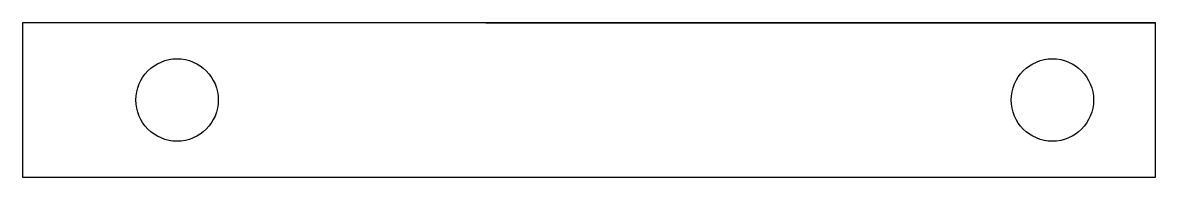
# Model space of a CAD drawing. Header units: millimetres. Extents: x -9 to 13, y -3 to 0.
import ezdxf

# ---------------------------------------------------------------- set-up
doc = ezdxf.new("R2010")
doc.units = ezdxf.units.MM
doc.layers.get('0').update_dxf_attribs({"linetype": 'CONTINUOUS'})

msp = doc.modelspace()

# ---------------------------------------------------------------- linework, layer by layer
msp.add_line((0, 0), (13, 0))
msp.add_lwpolyline([(13, 0), (-9, 0), (-9, -3), (13, -3)], close=True)
for centre in [(-6, -1.5), (11, -1.5)]:
    msp.add_circle(centre, 0.8)
msp.add_point((0, 0))

doc.saveas('drawing.dxf')
